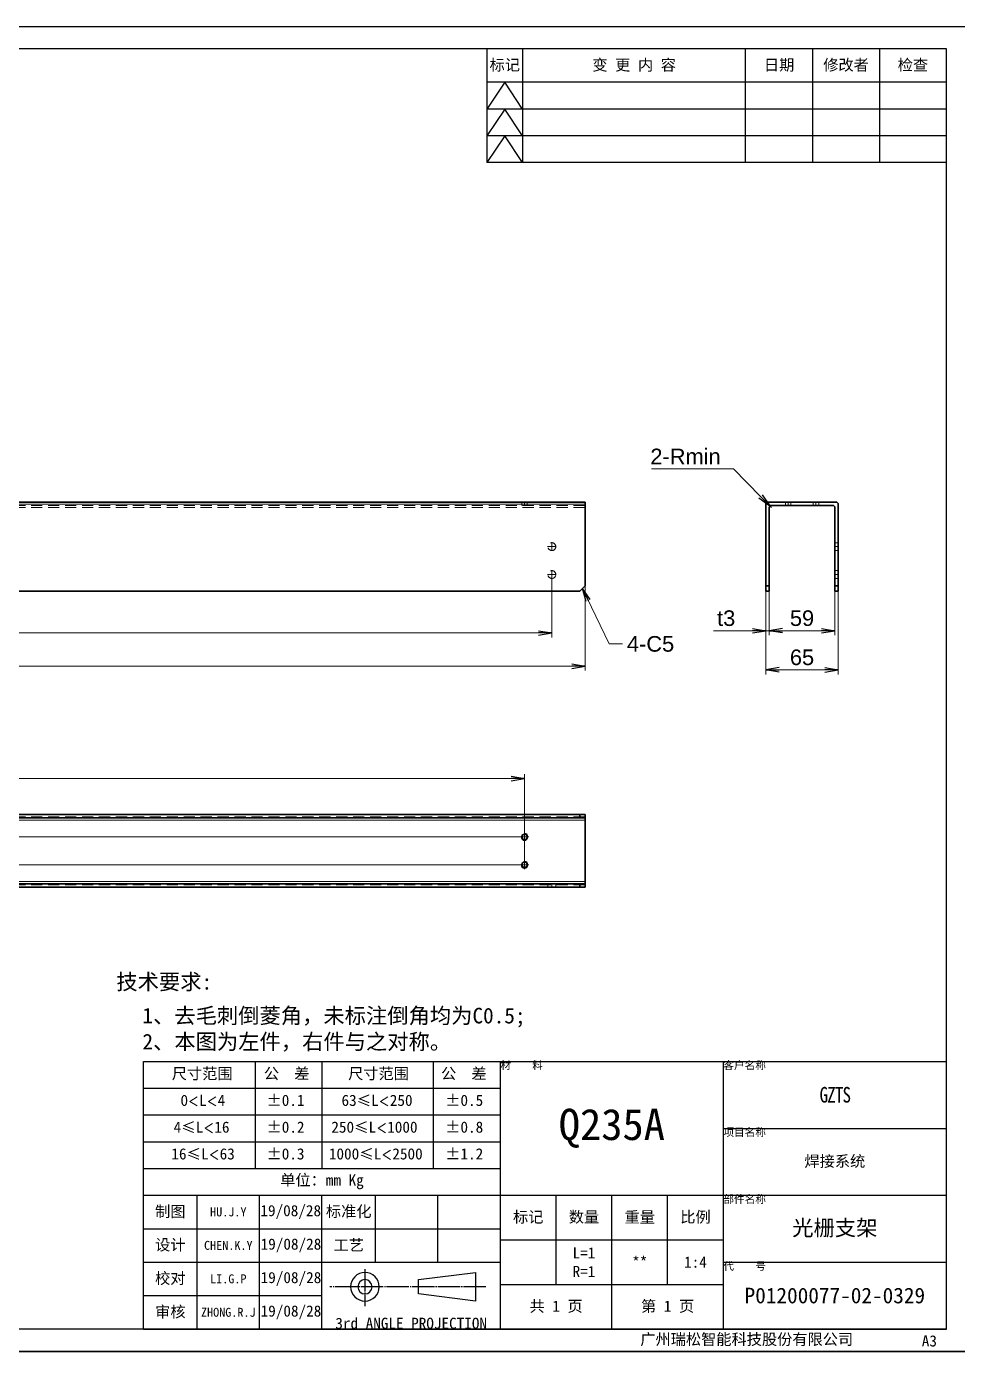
# Model space of a CAD drawing. Header units: millimetres. Extents: x -1727 to 307483, y -92648 to 6637.
# Drawn here: x 1373 to 2208, y -8118 to -6930 of the extents above; entities that cross this region are included whole.
import ezdxf

# ---------------------------------------------------------------- set-up
doc = ezdxf.new("R2010")
doc.units = ezdxf.units.MM
doc.linetypes.add('CENTER-HOKUTO', pattern=[23, 20, -1, 1, -1])
doc.linetypes.add('HIDDEN-HOKUTO', pattern=[3.8, 2.5, -1.3])
doc.layers.add('A3', color=7, linetype='Continuous', plot=False)
for name, color, linetype in [('AM_7', 2, 'CENTER-HOKUTO'), ('AM_HID', 1, 'HIDDEN-HOKUTO'), ('AM_VIS', 7, 'Continuous'), ('TITLE_FRAME', 7, 'Continuous'), ('WORD_DIM', 253, 'Continuous')]:
    doc.layers.add(name, color=color, linetype=linetype)
doc.layers.add('SOLID LINE', color=7, linetype='Continuous', lineweight=30)
doc.styles.get("Standard").update_dxf_attribs({"font": 'arial.ttf'})
doc.dimstyles.new('STANDARD 1-4', dxfattribs={"dimscale": 4, "dimtxt": 3.5, "dimasz": 3, "dimexe": 1, "dimexo": 0, "dimgap": 1, "dimtad": 3, "dimdsep": 46, "dimtxsty": 'Standard', "dimblk1": 'OPEN', "dimblk2": 'OPEN', "dimsah": 1, "dimcen": 0, "dimclrd": 256, "dimclre": 256, "dimclrt": 3, "dimazin": 2, "dimtfac": 1, "dimtmove": 0, "dimatfit": 3, "dimldrblk": 'OPEN', "dimfxl": 0, "dimtolj": 1, "dimtzin": 0, "dimlwd": 13, "dimlwe": 13, "dimarcsym": 0})
doc.dimstyles.new('STANDARD 1-4$4', dxfattribs={"dimscale": 4, "dimtxt": 3.5, "dimasz": 3, "dimexe": 1, "dimexo": 0, "dimgap": 1, "dimtad": 3, "dimtoh": 1, "dimdsep": 46, "dimtxsty": 'Standard', "dimblk1": 'OPEN', "dimblk2": 'OPEN', "dimsah": 1, "dimcen": 0, "dimclrd": 256, "dimclre": 256, "dimclrt": 3, "dimazin": 2, "dimtfac": 1, "dimtmove": 0, "dimatfit": 3, "dimldrblk": 'OPEN', "dimfxl": 0, "dimtolj": 1, "dimtzin": 0, "dimlwd": 13, "dimlwe": 13, "dimarcsym": 0})

# ---------------------------------------------------------------- blocks, each defined once
blk = doc.blocks.new('_OPEN')
at = {"color": 0}
for p, q in [((-1, 0.167), (0, 0)), ((-1, -0.167), (0, 0)), ((0, 0), (-1, 0))]:
    blk.add_line(p, q, dxfattribs=at)
blk = doc.blocks.new('*D605')
at = {"layer": 'DEFPOINTS', "color": 0, "linetype": 'Continuous', "transparency": 16777216}
for p in [(1874.2, -7421.6), (769.2, -7426.5), (1874.2, -7503.5)]:
    blk.add_point(p, dxfattribs=at)
at = {"layer": 'WORD_DIM', "linetype": 'Continuous', "lineweight": 13, "transparency": 16777216}
for p, q in [((1874.2, -7421.6), (1874.2, -7507.5)), ((769.2, -7426.5), (769.2, -7507.5)), ((781.2, -7503.5), (1862.2, -7503.5))]:
    blk.add_line(p, q, dxfattribs=at)
at = {"layer": 'WORD_DIM', "linetype": 'Continuous', "lineweight": 13, "transparency": 16777216, "xscale": 12, "yscale": 12, "zscale": 12, "rotation": 180}
blk.add_blockref('_OPEN', (769.2, -7503.5), dxfattribs=at)
at = {"layer": 'WORD_DIM', "linetype": 'Continuous', "lineweight": 13, "transparency": 16777216, "xscale": 12, "yscale": 12, "zscale": 12}
blk.add_blockref('_OPEN', (1874.2, -7503.5), dxfattribs=at)
at = {"layer": 'WORD_DIM', "color": 3, "linetype": 'Continuous', "transparency": 16777216, "insert": (1321.7, -7492.4), "char_height": 14, "attachment_point": 5}
blk.add_mtext('\\A1;1105', dxfattribs=at)
blk = doc.blocks.new('*D610')
at = {"layer": 'DEFPOINTS', "color": 0, "linetype": 'Continuous', "transparency": 16777216}
for p in [(799.2, -7421.4), (1844.2, -7421.4), (1844.2, -7473.8)]:
    blk.add_point(p, dxfattribs=at)
at = {"layer": 'WORD_DIM', "linetype": 'Continuous', "lineweight": 13, "transparency": 16777216}
for p, q in [((799.2, -7421.4), (799.2, -7477.8)), ((1844.2, -7421.4), (1844.2, -7477.8)), ((811.2, -7473.8), (1832.2, -7473.8))]:
    blk.add_line(p, q, dxfattribs=at)
at = {"layer": 'WORD_DIM', "linetype": 'Continuous', "lineweight": 13, "transparency": 16777216, "xscale": 12, "yscale": 12, "zscale": 12, "rotation": 180}
blk.add_blockref('_OPEN', (799.2, -7473.8), dxfattribs=at)
at = {"layer": 'WORD_DIM', "linetype": 'Continuous', "lineweight": 13, "transparency": 16777216, "xscale": 12, "yscale": 12, "zscale": 12}
blk.add_blockref('_OPEN', (1844.2, -7473.8), dxfattribs=at)
at = {"layer": 'WORD_DIM', "color": 3, "linetype": 'Continuous', "transparency": 16777216, "insert": (1321.7, -7462.7), "char_height": 14, "attachment_point": 5}
blk.add_mtext('\\A1;1045', dxfattribs=at)
blk = doc.blocks.new('*D613')
at = {"layer": 'DEFPOINTS', "color": 0, "linetype": 'Continuous', "ltscale": 5, "transparency": 16777216}
for p in [(1819.7, -7604.3), (842.7, -7681.7), (1819.7, -7681.7)]:
    blk.add_point(p, dxfattribs=at)
at = {"layer": 'WORD_DIM', "linetype": 'Continuous', "lineweight": 13, "ltscale": 5, "transparency": 16777216}
for p, q in [((842.7, -7681.7), (842.7, -7600.3)), ((1819.7, -7681.7), (1819.7, -7600.3)), ((854.7, -7604.3), (1807.7, -7604.3))]:
    blk.add_line(p, q, dxfattribs=at)
at = {"layer": 'WORD_DIM', "linetype": 'Continuous', "lineweight": 13, "ltscale": 5, "transparency": 16777216, "xscale": 12, "yscale": 12, "zscale": 12, "rotation": 180}
blk.add_blockref('_OPEN', (842.7, -7604.3), dxfattribs=at)
at = {"layer": 'WORD_DIM', "linetype": 'Continuous', "lineweight": 13, "ltscale": 5, "transparency": 16777216, "xscale": 12, "yscale": 12, "zscale": 12}
blk.add_blockref('_OPEN', (1819.7, -7604.3), dxfattribs=at)
at = {"layer": 'WORD_DIM', "color": 3, "linetype": 'Continuous', "ltscale": 5, "transparency": 16777216, "insert": (1331.2, -7593.1), "char_height": 14, "attachment_point": 5}
blk.add_mtext('\\A1;977', dxfattribs=at)
blk = doc.blocks.new('*D614')
at = {"layer": 'DEFPOINTS', "color": 0, "linetype": 'Continuous', "ltscale": 5, "transparency": 16777216}
for p in [(737.2, -7636.7), (769.2, -7636.7), (1819.7, -7656.7)]:
    blk.add_point(p, dxfattribs=at)
at = {"layer": 'WORD_DIM', "linetype": 'Continuous', "lineweight": 13, "ltscale": 5, "transparency": 16777216}
for p, q in [((737.2, -7624.7), (737.2, -7584.4)), ((769.2, -7636.7), (733.2, -7636.7)), ((737.2, -7656.7), (737.2, -7636.7)), ((1819.7, -7656.7), (733.2, -7656.7)), ((737.2, -7668.7), (737.2, -7680.7))]:
    blk.add_line(p, q, dxfattribs=at)
at = {"layer": 'WORD_DIM', "linetype": 'Continuous', "lineweight": 13, "ltscale": 5, "transparency": 16777216, "xscale": 12, "yscale": 12, "zscale": 12}
for p, rotation in [((737.2, -7636.7), 270), ((737.2, -7656.7), 90)]:
    blk.add_blockref('_OPEN', p, dxfattribs=dict(at, rotation=rotation))
at = {"layer": 'WORD_DIM', "color": 3, "linetype": 'Continuous', "ltscale": 5, "transparency": 16777216, "insert": (726.1, -7598.5), "char_height": 14, "attachment_point": 5, "rotation": 90}
blk.add_mtext('\\A1;20', dxfattribs=at)
blk = doc.blocks.new('*D615')
at = {"layer": 'DEFPOINTS', "color": 0, "linetype": 'Continuous', "ltscale": 5, "transparency": 16777216}
for p in [(1819.7, -7656.7), (737.2, -7681.7), (1819.7, -7681.7)]:
    blk.add_point(p, dxfattribs=at)
at = {"layer": 'WORD_DIM', "linetype": 'Continuous', "lineweight": 13, "ltscale": 5, "transparency": 16777216}
for p, q in [((737.2, -7644.7), (737.2, -7632.7)), ((1819.7, -7656.7), (733.2, -7656.7)), ((737.2, -7656.7), (737.2, -7681.7)), ((1819.7, -7681.7), (733.2, -7681.7)), ((737.2, -7693.7), (737.2, -7734.1))]:
    blk.add_line(p, q, dxfattribs=at)
at = {"layer": 'WORD_DIM', "linetype": 'Continuous', "lineweight": 13, "ltscale": 5, "transparency": 16777216, "xscale": 12, "yscale": 12, "zscale": 12}
for p, rotation in [((737.2, -7656.7), 270), ((737.2, -7681.7), 90)]:
    blk.add_blockref('_OPEN', p, dxfattribs=dict(at, rotation=rotation))
at = {"layer": 'WORD_DIM', "color": 3, "linetype": 'Continuous', "ltscale": 5, "transparency": 16777216, "insert": (726.1, -7719.9), "char_height": 14, "attachment_point": 5, "rotation": 90}
blk.add_mtext('\\A1;25', dxfattribs=at)
blk = doc.blocks.new('*D617')
at = {"layer": 'DEFPOINTS', "color": 0, "linetype": 'Continuous', "ltscale": 5, "transparency": 16777216}
for p in [(2036.1, -7436.4), (2101.1, -7436.4), (2101.1, -7506.9)]:
    blk.add_point(p, dxfattribs=at)
at = {"layer": 'WORD_DIM', "linetype": 'Continuous', "lineweight": 13, "ltscale": 5, "transparency": 16777216}
for p, q in [((2036.1, -7436.4), (2036.1, -7510.9)), ((2101.1, -7436.4), (2101.1, -7510.9)), ((2048.1, -7506.9), (2089.1, -7506.9))]:
    blk.add_line(p, q, dxfattribs=at)
at = {"layer": 'WORD_DIM', "linetype": 'Continuous', "lineweight": 13, "ltscale": 5, "transparency": 16777216, "xscale": 12, "yscale": 12, "zscale": 12, "rotation": 180}
blk.add_blockref('_OPEN', (2036.1, -7506.9), dxfattribs=at)
at = {"layer": 'WORD_DIM', "linetype": 'Continuous', "lineweight": 13, "ltscale": 5, "transparency": 16777216, "xscale": 12, "yscale": 12, "zscale": 12}
blk.add_blockref('_OPEN', (2101.1, -7506.9), dxfattribs=at)
at = {"layer": 'WORD_DIM', "color": 3, "linetype": 'Continuous', "ltscale": 5, "transparency": 16777216, "insert": (2068.6, -7495.7), "char_height": 14, "attachment_point": 5}
blk.add_mtext('\\A1;65', dxfattribs=at)
blk = doc.blocks.new('*D618')
at = {"layer": 'DEFPOINTS', "color": 0, "linetype": 'Continuous', "ltscale": 5, "transparency": 16777216}
for p in [(2036.1, -7436.4), (2039.1, -7436.4), (2036.1, -7471.8)]:
    blk.add_point(p, dxfattribs=at)
at = {"layer": 'WORD_DIM', "linetype": 'Continuous', "lineweight": 13, "ltscale": 5, "transparency": 16777216}
for p, q in [((2036.1, -7436.4), (2036.1, -7475.8)), ((2039.1, -7436.4), (2039.1, -7475.8)), ((2024.1, -7471.8), (1989.1, -7471.8)), ((2039.1, -7471.8), (2036.1, -7471.8)), ((2051.1, -7471.8), (2063.1, -7471.8))]:
    blk.add_line(p, q, dxfattribs=at)
at = {"layer": 'WORD_DIM', "linetype": 'Continuous', "lineweight": 13, "ltscale": 5, "transparency": 16777216, "xscale": 12, "yscale": 12, "zscale": 12}
blk.add_blockref('_OPEN', (2036.1, -7471.8), dxfattribs=at)
at = {"layer": 'WORD_DIM', "linetype": 'Continuous', "lineweight": 13, "ltscale": 5, "transparency": 16777216, "xscale": 12, "yscale": 12, "zscale": 12, "rotation": 180}
blk.add_blockref('_OPEN', (2039.1, -7471.8), dxfattribs=at)
at = {"layer": 'WORD_DIM', "color": 3, "linetype": 'Continuous', "ltscale": 5, "transparency": 16777216, "insert": (2000.6, -7460.6), "char_height": 14, "attachment_point": 5}
blk.add_mtext('\\A1;t3', dxfattribs=at)
blk = doc.blocks.new('*D619')
at = {"layer": 'DEFPOINTS', "color": 0, "linetype": 'Continuous', "ltscale": 5, "transparency": 16777216}
for p in [(2039.1, -7436.4), (2098.1, -7436.4), (2098.1, -7471.8)]:
    blk.add_point(p, dxfattribs=at)
at = {"layer": 'WORD_DIM', "linetype": 'Continuous', "lineweight": 13, "ltscale": 5, "transparency": 16777216}
for p, q in [((2039.1, -7436.4), (2039.1, -7475.8)), ((2098.1, -7436.4), (2098.1, -7475.8)), ((2051.1, -7471.8), (2086.1, -7471.8))]:
    blk.add_line(p, q, dxfattribs=at)
at = {"layer": 'WORD_DIM', "linetype": 'Continuous', "lineweight": 13, "ltscale": 5, "transparency": 16777216, "xscale": 12, "yscale": 12, "zscale": 12, "rotation": 180}
blk.add_blockref('_OPEN', (2039.1, -7471.8), dxfattribs=at)
at = {"layer": 'WORD_DIM', "linetype": 'Continuous', "lineweight": 13, "ltscale": 5, "transparency": 16777216, "xscale": 12, "yscale": 12, "zscale": 12}
blk.add_blockref('_OPEN', (2098.1, -7471.8), dxfattribs=at)
at = {"layer": 'WORD_DIM', "color": 3, "linetype": 'Continuous', "ltscale": 5, "transparency": 16777216, "insert": (2068.6, -7460.6), "char_height": 14, "attachment_point": 5}
blk.add_mtext('\\A1;59', dxfattribs=at)
blk = doc.blocks.new('*D620')
at = {"layer": 'DEFPOINTS', "color": 0, "linetype": 'Continuous', "ltscale": 5, "transparency": 16777216}
for p in [(2039.7, -7359.9), (2041.1, -7361.4)]:
    blk.add_point(p, dxfattribs=at)
at = {"layer": 'WORD_DIM', "linetype": 'ByBlock', "lineweight": 13, "ltscale": 5, "transparency": 16777216}
for p, q in [((1933.5, -7326.5), (2007.1, -7326.5)), ((2007.1, -7326.5), (2031.3, -7351.4)), ((2041.1, -7361.4), (2039.7, -7359.9))]:
    blk.add_line(p, q, dxfattribs=at)
at = {"layer": 'WORD_DIM', "linetype": 'Continuous', "lineweight": 13, "ltscale": 5, "transparency": 16777216, "xscale": 12, "yscale": 12, "zscale": 12, "rotation": 314.3732391632715}
blk.add_blockref('_OPEN', (2039.7, -7359.9), dxfattribs=at)
at = {"layer": 'WORD_DIM', "color": 3, "linetype": 'Continuous', "ltscale": 5, "transparency": 16777216, "insert": (1964.1, -7315.5), "char_height": 14, "attachment_point": 5}
blk.add_mtext('\\A1;2-Rmin', dxfattribs=at)

msp = doc.modelspace()

# ---------------------------------------------------------------- linework, layer by layer
msp.add_line((538.05434, -8118.07641), (39955.55791, -8118.07641))
at = {"layer": 'A3', "linetype": 'Continuous'}
msp.add_lwpolyline([(538.05394, -6929.98265), (2218.05394, -6929.98265), (2218.05394, -8117.98265), (538.05394, -8117.98265)], close=True, dxfattribs=at)
at = {"layer": 'AM_7', "lineweight": 13, "ltscale": 4}
for p, q in [((1819.74656, -7356.07817), (1819.74656, -7359.67876)), ((2056.13748, -7356.07873), (2056.13748, -7359.682)), ((2081.13748, -7356.0783), (2081.13748, -7359.68164)), ((1848.1467, -7396.37755), (1840.3469, -7396.37755)), ((1844.2468, -7392.47752), (1844.2468, -7400.27757)), ((2101.43826, -7396.37823), (2097.83767, -7396.37829)), ((2101.43826, -7396.38064), (2097.83767, -7396.3807)), ((1848.14658, -7421.37752), (1840.34678, -7421.37752)), ((1844.24668, -7417.47749), (1844.24668, -7425.27754)), ((2101.43826, -7421.37823), (2097.83767, -7421.37829)), ((2101.43875, -7421.38064), (2097.83816, -7421.3807)), ((1823.64646, -7656.66924), (1815.84665, -7656.66924)), ((1819.74656, -7652.76921), (1819.74656, -7660.56926)), ((1823.64646, -7681.66924), (1815.84665, -7681.66924)), ((1819.74656, -7677.76921), (1819.74656, -7685.56926)), ((1844.2468, -7701.97002), (1844.2468, -7698.36992))]:
    msp.add_line(p, q, dxfattribs=at)
at = {"layer": 'AM_7', "color": 2, "linetype": 'CENTER-HOKUTO'}
for p, q in [((1676.59188, -8044.30897), (1676.59188, -8077.38417)), ((1785.01428, -8060.05297), (1644.98228, -8060.05297))]:
    msp.add_line(p, q, dxfattribs=at)
at = {"layer": 'AM_HID', "lineweight": 13, "ltscale": 4}
for p, q in [((769.24656, -7358.37999), (1874.24656, -7358.37743)), ((769.24656, -7359.38091), (1874.24656, -7359.37834)), ((769.24656, -7361.37999), (1874.24656, -7361.37749)), ((769.24656, -7361.38097), (1874.24656, -7361.3784)), ((1817.28806, -7356.37785), (1817.28806, -7359.37785)), ((1817.28806, -7356.37828), (1817.28806, -7359.37828)), ((1822.20505, -7356.37785), (1822.20505, -7359.37785)), ((1822.20505, -7356.37822), (1822.20505, -7359.37822)), ((2053.67898, -7356.37902), (2053.67898, -7359.37902)), ((2053.67898, -7356.38128), (2053.67898, -7359.38128)), ((2058.59597, -7356.37896), (2058.59597, -7359.37896)), ((2058.59597, -7356.38122), (2058.59597, -7359.38122)), ((2078.67898, -7356.37866), (2078.67898, -7359.37866)), ((2078.67898, -7356.38092), (2078.67898, -7359.38092)), ((2083.59597, -7356.37854), (2083.59597, -7359.37854)), ((2083.59597, -7356.38079), (2083.59597, -7359.38079)), ((2101.13797, -7392.87823), (2098.13797, -7392.87829)), ((2101.13797, -7392.88064), (2098.13797, -7392.88067)), ((2101.13797, -7399.87823), (2098.13797, -7399.87829)), ((2101.13845, -7399.88064), (2098.13845, -7399.88067)), ((2101.13845, -7417.87823), (2098.13845, -7417.87829)), ((2101.13845, -7417.88064), (2098.13845, -7417.88067)), ((2101.13845, -7424.87823), (2098.13845, -7424.87829)), ((2101.13845, -7424.88064), (2098.13845, -7424.88067)), ((2036.13894, -7431.38171), (2039.13894, -7431.38168)), ((2098.13894, -7431.38076), (2101.13894, -7431.38073)), ((769.24656, -7638.66924), (1874.24656, -7638.66924)), ((1874.24656, -7639.66924), (1874.24656, -7639.6707)), ((1840.7468, -7701.66972), (1840.7468, -7698.66972)), ((1840.7468, -7701.67021), (1840.7468, -7698.67021)), ((1847.7468, -7701.66972), (1847.7468, -7698.66972)), ((1847.7468, -7701.67021), (1847.7468, -7698.67021)), ((769.24656, -7699.66924), (1874.24656, -7699.66924))]:
    msp.add_line(p, q, dxfattribs=at)
for centre in [(1844.2468, -7396.37755), (1844.2468, -7421.37755)]:
    msp.add_circle(centre, 3.5, dxfattribs=at)
at = {"layer": 'AM_VIS', "linetype": 'Continuous'}
for p, q in [((2198.05394, -6949.98265), (638.05394, -6949.98265)), ((2198.05394, -8097.98265), (2198.05394, -6949.98265)), ((2198.05394, -8097.98265), (638.05394, -8097.98265))]:
    msp.add_line(p, q, dxfattribs=at)
at = {"layer": 'AM_VIS', "color": 7, "lineweight": 35, "ltscale": 4}
for p, q in [((769.24656, -7356.38097), (1874.24656, -7356.3784)), ((1874.24656, -7356.3784), (1874.24656, -7358.37846)), ((1874.24656, -7358.37846), (1874.2468, -7431.37843)), ((2036.13748, -7358.37921), (2036.13845, -7431.37918)), ((2038.13748, -7356.37915), (2099.13748, -7356.37817)), ((2039.13845, -7431.37915), (2039.13748, -7361.37915)), ((2041.13748, -7359.37909), (2096.13748, -7359.37823)), ((2098.13845, -7431.37823), (2098.13748, -7361.37823)), ((2101.13845, -7431.37817), (2101.13748, -7358.37817)), ((774.2468, -7436.38097), (1869.2468, -7436.37846)), ((1874.2468, -7431.37843), (1869.2468, -7436.37846)), ((2036.13845, -7431.37918), (2039.13845, -7431.37915)), ((2036.13845, -7431.37918), (2036.13845, -7436.37921)), ((2036.13845, -7436.37921), (2039.13845, -7436.37915)), ((2039.13845, -7431.37915), (2039.13845, -7436.37915)), ((2098.13845, -7431.37823), (2101.13845, -7431.37817)), ((2098.13845, -7436.37823), (2098.13845, -7431.37823)), ((2098.13845, -7436.37823), (2101.13845, -7436.37817)), ((2101.13845, -7436.37817), (2101.13845, -7431.37817)), ((774.2468, -7636.6707), (1869.2468, -7636.67021)), ((1869.2468, -7636.67021), (1869.2468, -7639.67021)), ((1874.2468, -7636.67021), (1869.2468, -7636.67021)), ((1874.2468, -7636.67021), (1874.2468, -7639.67021)), ((774.2468, -7639.6707), (1869.2468, -7639.67021)), ((1874.2468, -7639.67021), (1869.2468, -7639.67021)), ((1874.24656, -7639.6707), (1874.24656, -7641.66924)), ((1874.24656, -7641.66924), (1874.24656, -7696.66924)), ((774.2468, -7698.6707), (1869.2468, -7698.67021)), ((1869.2468, -7698.67021), (1874.2468, -7698.67021)), ((1869.2468, -7698.67021), (1869.2468, -7701.67021)), ((1874.24656, -7696.66924), (1874.24656, -7698.66924)), ((1874.2468, -7698.67021), (1874.2468, -7701.67021)), ((774.2468, -7701.6707), (1869.2468, -7701.67021)), ((1869.2468, -7701.67021), (1874.2468, -7701.67021))]:
    msp.add_line(p, q, dxfattribs=at)
at = {"layer": 'AM_VIS', "color": 7, "lineweight": 13, "ltscale": 4}
for p, q in [((769.24656, -7358.38097), (1874.24656, -7358.37846)), ((769.24656, -7641.66924), (1874.24656, -7641.66924)), ((769.24656, -7696.66924), (1874.24656, -7696.66924))]:
    msp.add_line(p, q, dxfattribs=at)
at = {"layer": 'AM_VIS', "color": 7, "lineweight": 35, "ltscale": 4}
for centre in [(1819.74656, -7656.66924), (1819.74656, -7681.66924)]:
    msp.add_circle(centre, 2.4585, dxfattribs=at)
for centre, start, end in [((2038.13748, -7358.37915), 90.00089043, 180.00089658), ((2041.13748, -7361.37909), 90.00089043, 180.00089658), ((2096.13748, -7361.37823), 0.00089381, 90.00089043), ((2099.13748, -7358.37817), 0.00089381, 90.00089043)]:
    msp.add_arc(centre, 2, start, end, dxfattribs=at)
at = {"layer": 'TITLE_FRAME', "linetype": 'Continuous'}
for p, q in [((1786.05394, -6949.98265), (1786.05394, -7051.98265)), ((1818.05394, -6949.98265), (1818.05394, -7051.98265)), ((2018.05394, -7051.98265), (2018.05394, -6949.98265)), ((2078.05394, -6949.98265), (2078.05394, -7051.98265)), ((2138.05394, -6949.98265), (2138.05394, -7051.98265)), ((2198.05394, -7051.98265), (2198.05394, -6949.98265)), ((2198.05394, -6979.98265), (1786.05394, -6979.98265)), ((1802.05394, -6979.98265), (1786.05394, -7003.98265)), ((1818.05394, -7003.98265), (1802.05394, -6979.98265)), ((2198.05394, -7003.98265), (1786.05394, -7003.98265)), ((1802.05394, -7003.98265), (1786.05394, -7027.98265)), ((1818.05394, -7027.98265), (1802.05394, -7003.98265)), ((2198.05394, -7027.98265), (1786.05394, -7027.98265)), ((1802.05394, -7027.98265), (1786.05394, -7051.98265)), ((1818.05394, -7051.98265), (1802.05394, -7027.98265)), ((2198.05394, -7051.98265), (1786.05394, -7051.98265)), ((1478.05394, -7857.98265), (2198.05394, -7857.98265)), ((1478.05394, -8097.98265), (1478.05394, -7857.98265)), ((1578.05394, -7857.98265), (1578.05394, -7953.98265)), ((1638.05394, -7857.98265), (1638.05394, -7953.98265)), ((1738.05394, -7953.98265), (1738.05394, -7857.98265)), ((1798.05394, -8097.98265), (1798.05394, -7857.98265)), ((1998.05394, -8097.98265), (1998.05394, -7857.98265)), ((2198.05394, -8097.98265), (2198.05394, -7857.98265)), ((1478.05394, -7881.98265), (1798.05394, -7881.98265)), ((1478.05394, -7905.98265), (1798.05394, -7905.98265)), ((1998.05394, -7917.98265), (2198.05394, -7917.98265)), ((1478.05394, -7929.98265), (1798.05394, -7929.98265)), ((1478.05394, -7953.98265), (1798.05394, -7953.98265)), ((1478.05394, -7977.98265), (2198.05394, -7977.98265)), ((1526.05394, -8097.98265), (1526.05394, -7977.98265)), ((1582.05394, -8097.98265), (1582.05394, -7977.98265)), ((1638.05394, -8097.98265), (1638.05394, -7977.98265)), ((1686.05394, -8037.98265), (1686.05394, -7977.98265)), ((1742.05394, -8037.98265), (1742.05394, -7977.98265)), ((1848.05394, -8057.98265), (1848.05394, -7977.98265)), ((1898.05394, -8097.98265), (1898.05394, -7977.98265)), ((1948.05394, -8057.98265), (1948.05394, -7977.98265)), ((1478.05394, -8007.98265), (1798.05394, -8007.98265)), ((1798.05394, -8017.98265), (1998.05394, -8017.98265)), ((1478.05394, -8037.98265), (1798.05394, -8037.98265)), ((1998.05394, -8037.98265), (2198.05394, -8037.98265)), ((1798.05394, -8057.98265), (1998.05394, -8057.98265)), ((1478.05394, -8067.98265), (1638.05394, -8067.98265)), ((1478.05394, -8097.98265), (2198.05394, -8097.98265)), ((1478.05394, -8097.98265), (2198.05394, -8097.98265))]:
    msp.add_line(p, q, dxfattribs=at)
at = {"layer": 'TITLE_FRAME', "color": 3, "linetype": 'Continuous'}
for p, q in [((1724.59188, -8053.65297), (1775.79188, -8047.25297)), ((1724.59188, -8066.45297), (1724.59188, -8053.65297)), ((1775.79188, -8047.25297), (1775.79188, -8072.85297)), ((1775.79188, -8072.85297), (1724.59188, -8066.45297))]:
    msp.add_line(p, q, dxfattribs=at)
for radius in [12.8, 6.4]:
    msp.add_arc((1676.59188, -8060.05297), radius, 0, 359.98938268, dxfattribs=at)
at = {"layer": 'WORD_DIM', "linetype": 'Continuous', "ltscale": 5}
for centre in [(1819.74656, -7656.66924), (1819.74656, -7681.66924)]:
    msp.add_arc(centre, 3, 180, 90, dxfattribs=at)

# ---------------------------------------------------------------- texts
at = {"layer": 'SOLID LINE', "ltscale": 0.5}
for s, insert, char_height, width, attachment_point in [('\\pt60;{\\fSimHei|b0|i0|c134|p2;\\C3;标记}', (1802.05394, -6964.98265), 10, 32, 5), ('\\pt60;{\\fSimHei|b0|i0|c134|p2;\\C3;变 更 内 容}', (1918.05394, -6964.98265), 10, 200, 5), ('\\pt60;{\\fSimHei|b0|i0|c134|p2;\\C3;日期}', (2048.05394, -6964.98265), 10, 60, 5), ('\\pt60;{\\fSimHei|b0|i0|c134|p2;\\C3;修改者}', (2108.05394, -6964.98265), 10, 60, 5), ('\\pt60;{\\fSimHei|b0|i0|c134|p2;\\C3;检查}', (2168.05394, -6964.98265), 10, 60, 5), ('\\pt84;{\\fSimHei|b0|i0|c134|p2;\\C3;技术要求:}', (1453.65549, -7779.59064), 14, 120.242104, 1), ('\\pt84;{\\fSimHei|b0|i0|c134|p2;\\C3;\\P1、去毛刺倒菱角，未标注倒角均为C0.5;\\P2、本图为左件，右件与之对称。}', (1477.05278, -7786.55547), 14, 446.3637409, 1), ('\\pt60;{\\fSimHei|b0|i0|c134|p2;\\C3;尺寸范围}', (1503.33379, -7863.8669), 10, 181.2060754, 1), ('\\pt60;{\\fSimHei|b0|i0|c134|p2;\\C3;公  差}', (1585.94875, -7863.8669), 10, 181.2060754, 1), ('\\pt60;{\\fSimHei|b0|i0|c134|p2;\\C3;尺寸范围}', (1661.5236, -7863.8669), 10, 181.2060754, 1), ('\\pt60;{\\fSimHei|b0|i0|c134|p2;\\C3;公  差}', (1744.87818, -7863.8669), 10, 181.2060754, 1), ('{\\fSimHei|b0|i0|c134|p2;\\C3;材    料}', (1798.05394, -7857.98265), 7, 200, 1), ('\\pt42;{\\fSimHei|b0|i0|c134|p2;\\C3;客户名称}', (1998.05394, -7857.98265), 7, 200, 1), ('\\pt60;{\\fSimHei|b0|i0|c134|p2;\\C3;0\\Fromans,bigfont|c134;\\H0.9583x;<\\fSimHei|b0|i0|c134|p2;\\H1.044x;L\\Fromans,bigfont|c134;\\H0.9583x;<\\fSimHei|b0|i0|c134|p2;\\H1.044x;4}', (1511.17606, -7887.8669), 10, 181.2060754, 1), ('\\pt60;{\\fSimHei|b0|i0|c134|p2;\\C3;%%P0.1}', (1588.3833, -7887.8669), 10, 181.2060754, 1), ('\\pt60;{\\fSimHei|b0|i0|c134|p2;\\C3;63\\H0.9583x;≤\\H1.044x;L\\Fromans,bigfont|c134;\\H0.9579x;<\\fSimHei|b0|i0|c134|p2;\\H1.044x;250}', (1655.58866, -7887.8669), 10, 181.2060754, 1), ('\\pt60;{\\fSimHei|b0|i0|c134|p2;\\C3;%%P0.5}', (1748.6646, -7887.8669), 10, 181.2060754, 1), ('{\\fSimHei|b0|i0|c134|p2;\\W0.8;\\T0.9;\\C3;GZTS}', (2098.05394, -7887.98265), 14, 200, 5), ('\\pt168;{\\fSimHei|b0|i0|c134|p2;\\C3;Q235A}', (1898.05394, -7917.98265), 28, 200, 5), ('\\pt60;{\\fSimHei|b0|i0|c134|p2;\\C3;4\\H0.9583x;≤\\H1.043x;L\\Fromans,bigfont|c134;\\H0.9588x;<\\fSimHei|b0|i0|c134|p2;\\H1.043x;16}', (1505.04, -7911.8669), 10, 181.2060754, 1), ('\\pt60;{\\fSimHei|b0|i0|c134|p2;\\C3;%%P0.2}', (1588.3833, -7911.8669), 10, 181.2060754, 1), ('\\pt60;{\\fSimHei|b0|i0|c134|p2;\\C3;250\\H0.9583x;≤\\H1.044x;L\\Fromans,bigfont|c134;\\H0.9579x;<\\fSimHei|b0|i0|c134|p2;\\H1.044x;1000}', (1646.4581, -7911.8669), 10, 181.2060754, 1), ('\\pt60;{\\fSimHei|b0|i0|c134|p2;\\C3;%%P0.8}', (1748.6646, -7911.8669), 10, 181.2060754, 1), ('\\pt42;{\\fSimHei|b0|i0|c134|p2;\\C3;项目名称}', (1998.05394, -7917.98265), 7, 200, 1), ('\\pt60;{\\fSimHei|b0|i0|c134|p2;\\C3;16\\H0.9583x;≤\\H1.044x;L\\Fromans,bigfont|c134;\\H0.9579x;<\\fSimHei|b0|i0|c134|p2;\\H1.044x;63}', (1502.9798, -7935.8669), 10, 181.2060754, 1), ('\\pt60;{\\fSimHei|b0|i0|c134|p2;\\C3;%%P0.3}', (1588.3833, -7935.8669), 10, 181.2060754, 1), ('\\pt60;{\\fSimHei|b0|i0|c134|p2;\\C3;%%P1.2}', (1748.6646, -7935.8669), 10, 181.2060754, 1), ('{\\fSimHei|b0|i0|c134|p2;\\C3;焊接系统}', (2098.05394, -7947.98265), 10, 200, 5), ('\\pt60;{\\fSimHei|b0|i0|c134|p2;\\C3;单位：mm Kg}', (1638.05394, -7965.98265), 10, 320, 5), ('\\pt42;{\\fSimHei|b0|i0|c134|p2;\\C3;部件名称}', (1998.05394, -7977.98265), 7, 200, 1), ('\\pt60;{\\fSimHei|b0|i0|c134|p2;\\C3;制图}', (1502.05394, -7992.98265), 10, 48, 5), ('\\pt288;{\\fSimHei|b0|i0|c134|p2;\\H0.8x;\\C3;HU.J.Y}', (1554.05394, -7992.98265), 10, 56, 5), ('\\pt480;{\\fSimHei|b0|i0|c134|p2;\\C3;19/08/28}', (1610.05394, -7992.98265), 10, 56, 5), ('\\pt60;{\\fSimHei|b0|i0|c134|p2;\\C3;标准化}', (1662.05394, -7992.98265), 10, 48, 5), ('\\pt60;{\\fSimHei|b0|i0|c134|p2;\\C3;标记}', (1823.05394, -7997.98265), 10, 50, 5), ('\\pt60;{\\fSimHei|b0|i0|c134|p2;\\C3;数量}', (1873.05394, -7997.98265), 10, 50, 5), ('\\pt60;{\\fSimHei|b0|i0|c134|p2;\\C3;重量}', (1923.05394, -7997.98265), 10, 50, 5), ('\\pt60;{\\fSimHei|b0|i0|c134|p2;\\C3;比例}', (1973.05394, -7997.98265), 10, 50, 5), ('{\\fSimHei|b0|i0|c134|p2;\\C3;光栅支架}', (2098.05394, -8007.98265), 14, 200, 5), ('\\pt60;{\\fSimHei|b0|i0|c134|p2;\\C3;设计}', (1502.05394, -8022.98265), 10, 48, 5), ('\\pt2304;{\\fSimHei|b0|i0|c134|p2;\\H0.8x;\\C3;CHEN.K.Y}', (1554.05394, -8022.98265), 10, 56, 5), ('\\pt480;{\\fSimHei|b0|i0|c134|p2;\\C3;19/08/28}', (1610.25648, -8022.98265), 10, 55.5949143, 5), ('\\pt60;{\\fSimHei|b0|i0|c134|p2;\\C3;工艺}', (1662.05394, -8022.98265), 10, 48, 5), ('\\pt15;{\\fSimHei|b0|i0|c134|p2;\\C3;L=1\\PR=1}', (1873.05394, -8037.98265), 10, 50, 5), ('\\pt60;{\\fSimHei|b0|i0|c134|p2;\\C3;**}', (1923.05394, -8037.98265), 10, 50, 5), ('\\pt60;{\\fSimHei|b0|i0|c134|p2;\\C3;1:4}', (1973.05394, -8037.98265), 10, 50, 5), ('\\pt42;{\\fSimHei|b0|i0|c134|p2;\\C3;代    号}', (1998.05394, -8037.98265), 7, 200, 1), ('\\pt60;{\\fSimHei|b0|i0|c134|p2;\\C3;校对}', (1502.05394, -8052.98265), 10, 48, 5), ('\\pt288;{\\fSimHei|b0|i0|c134|p2;\\H0.8x;\\C3;LI.G.P}', (1554.05394, -8052.98265), 10, 56, 5), ('\\pt480;{\\fSimHei|b0|i0|c134|p2;\\C3;19/08/28}', (1610.25648, -8052.98265), 10, 55.5949143, 5), ('{\\fSimHei|b0|i0|c134|p2;\\C3;P01200077-02-0329}', (2098.05394, -8067.98265), 14, 200, 5), ('\\pt60;{\\fSimHei|b0|i0|c134|p2;\\C3;审核}', (1502.05394, -8082.98265), 10, 48, 5), ('\\pt288;{\\fSimHei|b0|i0|c134|p2;\\H0.8x;\\C3;ZHONG.R.J}', (1554.05394, -8082.98265), 10, 56, 5), ('\\pt480;{\\fSimHei|b0|i0|c134|p2;\\C3;19/08/28}', (1610.25648, -8082.98265), 10, 55.5949143, 5), ('\\pt60;{\\fSimHei|b0|i0|c134|p2;\\C3;共 1 页}', (1848.05394, -8077.98265), 10, 100, 5), ('\\pt60;{\\fSimHei|b0|i0|c134|p2;\\C3;第 1 页}', (1948.05394, -8077.98265), 10, 100, 5), ('{\\fSimHei|b0|i0|c134|p2;\\C3;3rd ANGLE PROJECTION}', (1718.05394, -8097.98265), 10, 160, 8), ('\\pt60;{\\fSimHei|b0|i0|c134|p2;\\C3;广州瑞松智能科技股份有限公司}', (1923.52839, -8102.12456), 10, 314.2472326, 1), ('\\pt60;{\\fSimHei|b0|i0|c134|p2;\\C3;A3}', (2176.00942, -8103.57227), 10, 314.2472326, 1)]:
    msp.add_mtext(s, dxfattribs=dict(at, insert=insert, char_height=char_height, width=width, attachment_point=attachment_point))
at = {"layer": 'SOLID LINE', "ltscale": 0.5, "insert": (1644.26331, -7935.8669), "char_height": 10, "width": 181.2060754, "attachment_point": 1, "line_spacing_factor": 0.72}
msp.add_mtext('\\pt60;{\\fSimHei|b0|i0|c134|p2;\\C3;1000\\H0.9583x;≤\\H1.044x;L\\Fromans,bigfont|c134;\\H0.9579x;<\\fSimHei|b0|i0|c134|p2;\\H1.044x;2500}', dxfattribs=at)
at = {"layer": 'WORD_DIM', "color": 3, "linetype": 'Continuous', "ltscale": 5, "insert": (1911.57399, -7476.55125), "char_height": 14, "attachment_point": 1}
msp.add_mtext('\\A1;4-C5', dxfattribs=at)

# ---------------------------------------------------------------- dimensions: what is measured, and where the dimension line sits
at = {"layer": 'WORD_DIM', "linetype": 'Continuous', "ltscale": 5}
dim = msp.add_radius_dim(center=(2041.13748, -7361.37909), mpoint=(2039.73882, -7359.94949), text='2-Rmin', dimstyle='STANDARD 1-4$4', dxfattribs=at)
dim.commit()
dim.dimension.update_dxf_attribs({"geometry": '*D620', "text_midpoint": (1964.05829, -7326.54604), "dimtype": 164})
at = {"layer": 'WORD_DIM', "linetype": 'Continuous'}
for base, p1, p2, picture, middle in [((1874.24668, -7503.5271), (769.24668, -7426.49011), (1874.24668, -7421.61642), '*D605', (1321.74668, -7492.37908)), ((1844.24668, -7473.82059), (799.24668, -7421.37993), (1844.24668, -7421.37752), '*D610', (1321.74668, -7462.67256))]:
    dim = msp.add_linear_dim(base=base, p1=p1, p2=p2, dimstyle='STANDARD 1-4', dxfattribs=at)
    dim.commit()
    dim.dimension.update_dxf_attribs({"geometry": picture, "text_midpoint": middle})
at = {"layer": 'WORD_DIM', "linetype": 'Continuous', "ltscale": 5}
dim = msp.add_linear_dim(base=(2036.13845, -7471.7869), p1=(2039.13845, -7436.37915), p2=(2036.13845, -7436.37921), text='t<>', dimstyle='STANDARD 1-4', dxfattribs=at)
dim.commit()
dim.dimension.update_dxf_attribs({"geometry": '*D618', "text_midpoint": (2000.59889, -7460.6341)})
for base, p1, p2, picture, middle in [((2101.13845, -7506.86197), (2036.13845, -7436.37921), (2101.13845, -7436.37921), '*D617', (2068.63845, -7495.71395)), ((2098.13845, -7471.7869), (2039.13845, -7436.37915), (2098.13845, -7436.37915), '*D619', (2068.63845, -7460.63888)), ((1819.74656, -7604.28627), (842.74656, -7681.66924), (1819.74656, -7681.66924), '*D613', (1331.24656, -7593.13825))]:
    dim = msp.add_linear_dim(base=base, p1=p1, p2=p2, dimstyle='STANDARD 1-4', dxfattribs=at)
    dim.commit()
    dim.dimension.update_dxf_attribs({"geometry": picture, "text_midpoint": middle})
for base, p2, picture, middle in [((737.22943, -7636.6707), (769.2468, -7636.6707), '*D614', (726.08141, -7598.54792)), ((737.22943, -7681.66924), (1819.74656, -7681.66924), '*D615', (726.08141, -7719.86842))]:
    dim = msp.add_linear_dim(base=base, p1=(1819.74656, -7656.66924), p2=p2, angle=90, dimstyle='STANDARD 1-4', dxfattribs=at)
    dim.commit()
    dim.dimension.update_dxf_attribs({"geometry": picture, "text_midpoint": middle})

# ---------------------------------------------------------------- leaders
at = {"layer": 'WORD_DIM', "linetype": 'Continuous', "ltscale": 5, "annotation_type": 0, "has_hookline": 1, "hookline_direction": 0, "text_width": 41.36016}
msp.add_leader([(1871.7468, -7433.87845), (1895.57399, -7483.55125), (1907.57399, -7483.55125)], dimstyle='STANDARD 1-4', override={"dimgap": 1, "dimtad": 0}, dxfattribs=at)

doc.saveas('drawing.dxf')
